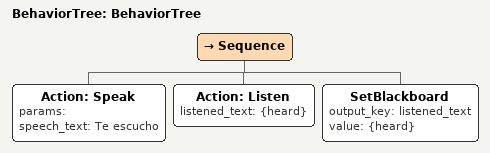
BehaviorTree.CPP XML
<?xml version="1.0"?>
<root main_tree_to_execute="BehaviorTree">
    <BehaviorTree ID="BehaviorTree">
        <Sequence>
            <Action ID="Speak" params="" speech_text="Te escucho"/>
            <Action ID="Listen" listened_text="{heard}"/>
            <SetBlackboard output_key="listened_text" value="{heard}"/>
        </Sequence>
    </BehaviorTree>
</root>
